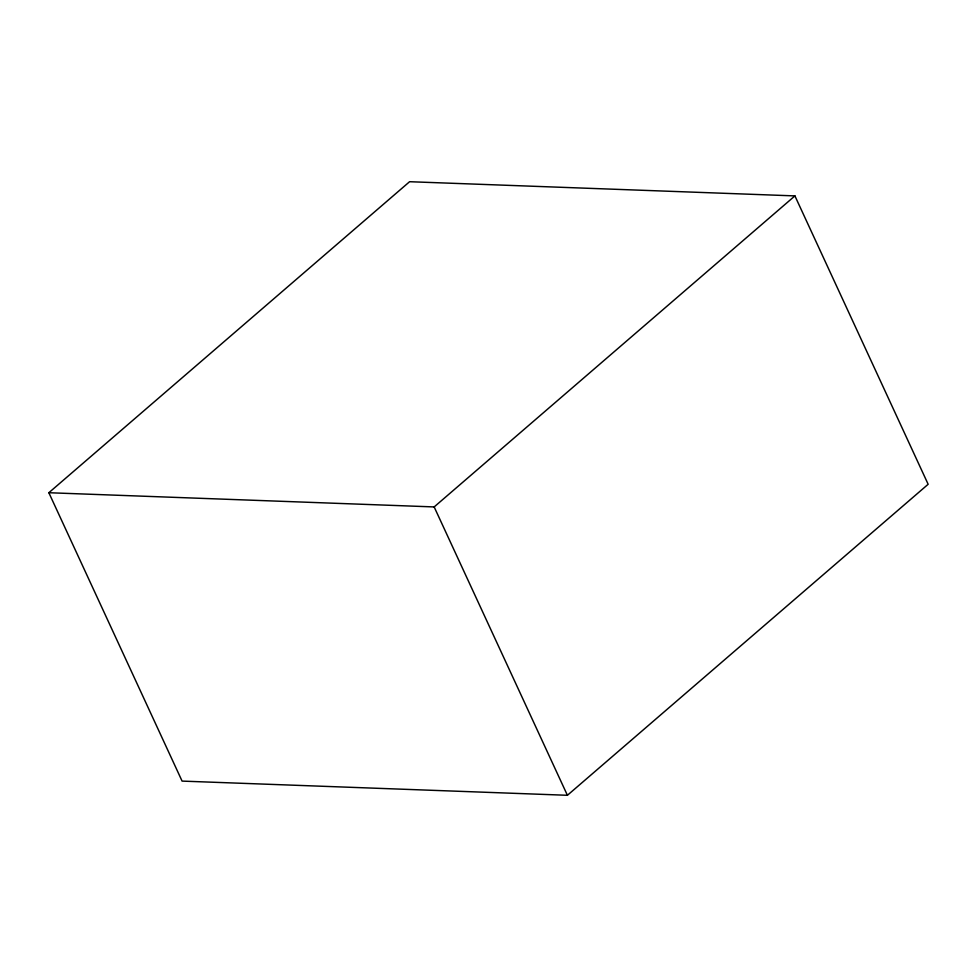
<?xml version="1.0" encoding="UTF-8"?>
<svg xmlns="http://www.w3.org/2000/svg" width="977" height="977" viewBox="0 0 977 977"><rect width="100%" height="100%" fill="white"/><g stroke="black" fill="none" stroke-linecap="round" stroke-linejoin="round"><path stroke-width="1.47" d="M48.85 492.726L409.595 181.71L794.912 195.901L928.15 484.274L567.405 795.29L182.088 781.099L48.85 492.726L434.167 506.929L794.912 195.901M434.167 506.929L567.405 795.29"/></g></svg>
